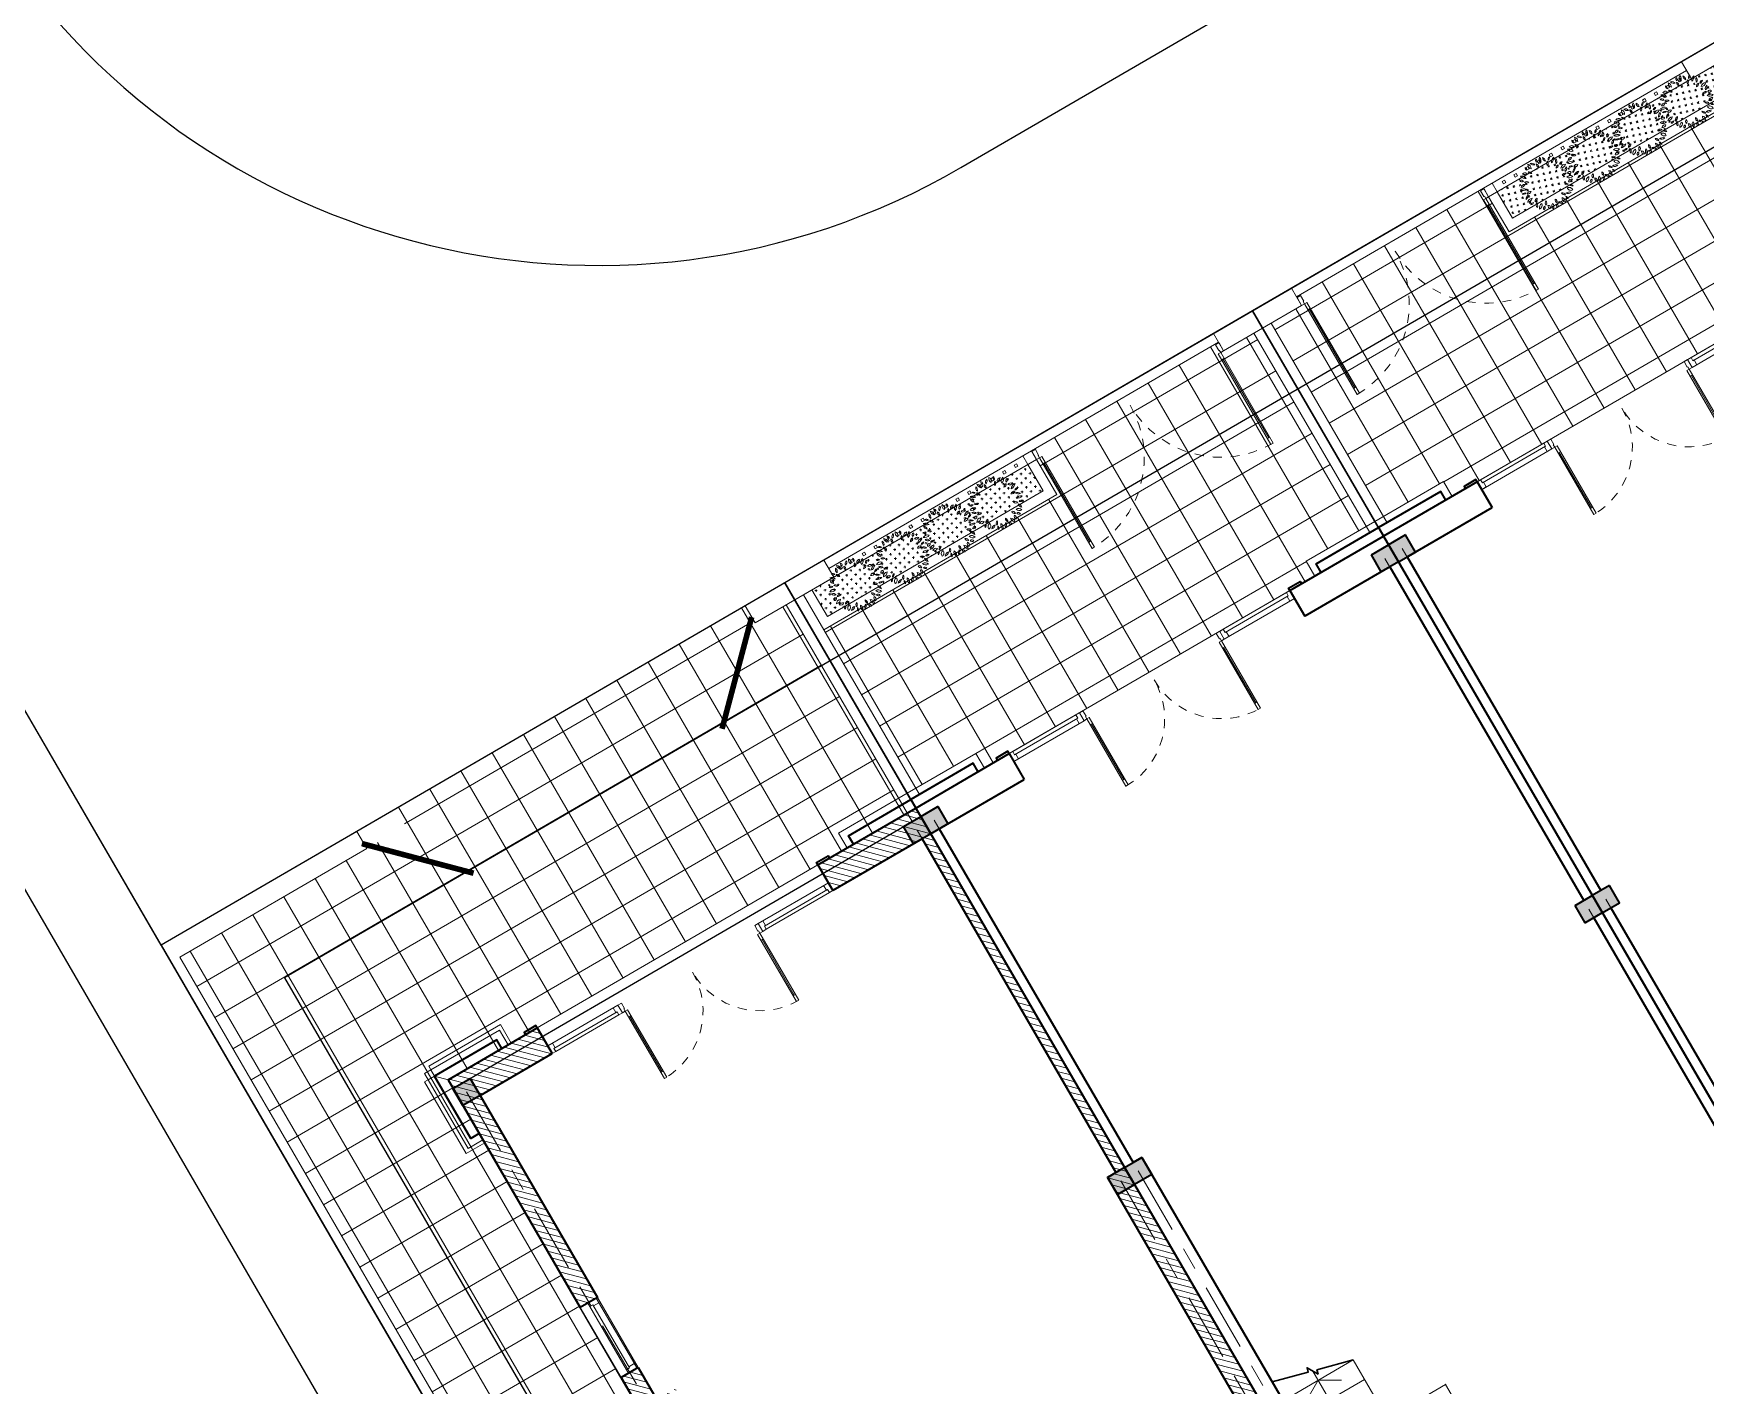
# Model space of a CAD drawing. Header units: millimetres. Extents: x 567980 to 569372, y 2065777 to 2066674.
# Drawn here: x 568840.35 to 568858.9, y 2066187.78 to 2066202.77 of the extents above; entities that cross this region are included whole.
import ezdxf
from ezdxf.xclip import XClip

# ---------------------------------------------------------------- set-up
doc = ezdxf.new("R2010")
doc.units = ezdxf.units.MM
doc.linetypes.add('CENTER', pattern=[3, 1.5, -0.5, 0.5, -0.5])
doc.linetypes.add('HIDDEN2', pattern=[0.1875, 0.125, -0.0625])
for name, color, linetype, lineweight in [('A-CAY', 76, 'Continuous', 13), ('A-COT VACH', 2, 'Continuous', 35), ('A-CUA', 25, 'Continuous', 5), ('A-HATCH', 251, 'Continuous', 5), ('A-NET CAT', 214, 'Continuous', 30), ('A-NET THAY', 125, 'Continuous', 18), ('A-TRUC', 250, 'CENTER', 5), ('A-TUONG', 255, 'Continuous', 35), ('boDnv', 54, 'Continuous', 25)]:
    doc.layers.add(name, color=color, linetype=linetype, lineweight=lineweight)
for name, color, linetype in [('ChiaLo', 128, 'CENTER'), ('datoHonHop', 42, 'Continuous'), ('datOlienke', 42, 'Continuous'), ('LogDg', 7, 'Continuous'), ('LoLK', 6, 'Continuous'), ('QUYEN', 7, 'Continuous'), ('ViaHeS', 32, 'Continuous')]:
    doc.layers.add(name, color=color, linetype=linetype)
doc.styles.add('rms', font='romans.shx', dxfattribs={"width": 0.7, "bigfont": 'vns.shx'})
doc.linetypes.add('ADL', pattern='A,0.125,-0.15,["++",rms,S=0.5,R=0,X=0,Y=-0.2245],-1.35,1.125', length=2.75)

# ---------------------------------------------------------------- blocks, each defined once
blk = doc.blocks.new('NEN')
at = {"layer": 'boDnv', "color": 10, "linetype": 'ADL', "ltscale": 0.25}
blk.add_lwpolyline([(263.0526531762443, -132.0057625970803), (256.9390228696866, -119.7821112798993), (251.2082963876892, -118.0698544052429), (145.6568324023392, -179.3973469862249), (154.6996321768966, -194.9610153276008)], close=True, dxfattribs=at)
blk.add_lwpolyline([(122.206887968001, -155.7853318839334), (32.17470769013744, -208.1657465659082), (29.80102242680732, -214.700694027124), (39.52373387815896, -241.5824315543287, 0.2565942734311474), (53.26225807424635, -253.6661094794981, -0.08517264572798773), (69.5366547225276, -260.336405075388, 0.2651954711207503), (88.3517745488789, -261.0980715572368, 0.0120879282705957), (129.9226126044523, -238.270446768729), (165.5297798255924, -217.58197688777), (130.9728518782649, -158.1056444591377)], format="xyb", close=True, dxfattribs=at)
at = {"layer": 'ChiaLo', "ltscale": 5}
for points in [[(166.8968058322789, -217.9442473638337), (131.6293230106821, -157.2449706394691)], [(166.4424370776396, -189.2947526203934), (156.3948817728087, -172.0017877968494)], [(161.2545476305531, -192.3090192119125), (151.2069923257222, -175.0160543883685)]]:
    blk.add_lwpolyline(points, dxfattribs=at)
at = {"layer": 'datoHonHop', "linetype": 'ByBlock'}
blk.add_lwpolyline([(122.0621834809426, -154.7125903572887), (31.35853614902589, -207.4836622758303), (28.7373615616234, -214.6999678574502), (38.58335239125881, -241.9225530901458, 0.2565942734314264), (53.04495680821128, -254.6422140640207, -0.08517264572806575), (69.00638704153243, -261.1842353569809, 0.2651954711210331), (88.81177633244079, -261.9859895484988, 0.01208792827058047), (130.4249903697055, -239.1350950098131), (166.8968058320461, -217.9442473636009), (131.6293230104493, -157.2449706394691)], format="xyb", close=True, dxfattribs=at)
at = {"layer": 'datOlienke'}
blk.add_lwpolyline([(264.367193912738, -132.3985280550551), (257.6398582479451, -118.9478283338249), (251.0800209137378, -116.9878453181591), (144.2898063958855, -179.035076510394), (154.3373617009493, -196.328041333938)], close=True, dxfattribs=at)
at = {"layer": 'LogDg'}
blk.add_lwpolyline([(49.53637964907102, -260.0654923813418, -0.2699449570361327), (34.09481406200211, -247.1532176176552), (22.99926209100522, -216.4757962685544, -0.3624568435240875), (26.49927695083898, -206.8399723563343), (119.6846709583187, -152.6250287145376, -0.414383604057916), (136.0950054051355, -156.9687729713041), (142.2222439397592, -167.5144347986206, 0.4142135623498612), (153.1584519909229, -170.4125986055005), (250.593018430518, -113.8011843743734, -0.4326641440509916), (261.7670354971197, -117.139816499548), (278.7985161260003, -151.1927229035646, -0.3960005967106472), (275.6625433031004, -161.688462638529), (133.4392683813348, -244.3230041975621, -0.0129992497524106), (88.37141476594843, -268.964142621262, -0.2781172685846299), (67.76741669920739, -267.5573573294096, 0.1108475370652029), (49.53637952602003, -260.0654931012541)], format="xyb", dxfattribs=at)
at = {"layer": 'LoLK'}
for points in [[(161.5827712200116, -168.9875212055631), (156.3948817730416, -172.0017877970822), (166.4424370776396, -189.2947526208591), (171.6303265249589, -186.2804860291071)], [(156.3948817728087, -172.001787797315), (151.2069923257222, -175.0160543883685), (161.2545476304367, -192.3090192121454), (166.4424370776396, -189.2947526206262)], [(151.2069923257222, -175.0160543883685), (144.2898063962348, -179.035076510394), (154.3373617010657, -196.3280413341708), (161.2545476305531, -192.3090192121454)]]:
    blk.add_lwpolyline(points, close=True, dxfattribs=at)
at = {"layer": 'ViaHeS'}
blk.add_lwpolyline([(271.2488674473716, -157.3136313336436), (273.3355125248199, -150.3298706654459), (257.6398582481779, -118.947828333592), (251.0800209137378, -116.9878453186247), (144.2898063960019, -179.035076510394), (131.6293230103329, -157.2449706394691), (122.0621834805934, -154.7125903563574), (31.35853614902589, -207.4836622753646), (28.7373615616234, -214.6999678576831), (38.5833523911424, -241.9225530894473, 0.2565942734314264), (53.04495680809487, -254.642214063555, -0.0851726457280658), (69.00638704141602, -261.1842353562824, 0.2651954711210331), (88.81177633232437, -261.9859895484988, 0.0120879282705805), (130.4249903695891, -239.1350950095803)], format="xyb", close=True, dxfattribs=at)
blk = doc.blocks.new('NEN B')
at = {"layer": 'datOlienke'}
blk.add_lwpolyline([(6.566566987195984, 24.99999999953434), (7.507120503811166, 40.00978771364316), (2.819820577744395, 45.00000000139698), (-120.6872999272309, 45.00000000023283), (-120.6872999269981, 25.00000000023283)], close=True, dxfattribs=at)
at = {"layer": 'LoLK'}
for points in [[(-112.6872999267653, 45), (-120.6872999267653, 45.00000000023283), (-120.6872999269981, 25), (-112.6872999269981, 25)], [(-106.6872999269981, 44.99999999976717), (-112.6872999267653, 45), (-112.6872999269981, 25), (-106.6872999269981, 25)], [(-100.6872999267653, 44.99999999976717), (-106.6872999267653, 44.99999999976717), (-106.6872999269981, 24.99999999976717), (-100.6872999265324, 25)]]:
    blk.add_lwpolyline(points, close=True, dxfattribs=at)
blk = doc.blocks.new('cot gia md a1')
at = {"layer": 'A-NET THAY'}
blk.add_lwpolyline([(880.0000001080334, 0), (880.0000001080334, -190), (0, -190), (0, -110)], dxfattribs=at)
at = {"layer": 'A-TUONG'}
blk.add_lwpolyline([(800.0000001080334, 0), (800.0000001080334, -110), (0, -110), (0, 0)], dxfattribs=at)
blk = doc.blocks.new('cot 220')
at = {"layer": 'A-COT VACH'}
h = blk.add_hatch(color=256, dxfattribs=at)
h.dxf.hatch_style = 1
h.paths.add_polyline_path([(110.0000037951395, 109.9999999980937), (-109.9999962048605, 109.9999999980937), (-109.9999962048605, -110.0000000019063), (110.0000037951395, -110.0000000019063)])
blk.add_lwpolyline([(-109.9999962048605, -110.0000000019063), (110.0000037951395, -110.0000000019063), (110.0000037951395, 109.9999999980937), (-109.9999962048605, 109.9999999980937)], close=True, dxfattribs=at)
blk = doc.blocks.new('*U417')
for p, q in [((90.00000000000335, 1049.999999997519), (50.00000000000337, 1049.999999997519)), ((70.0000000000003, 99.9999999999998), (70.00000000000335, 1049.99999999752)), ((2309.999999995042, 1049.999999997511), (2349.999999995042, 1049.999999997511)), ((2329.999999995039, 99.99999999999127), (2329.999999995042, 1049.999999997511)), ((90.0000000000003, 99.9999999999998), (50.00000000000053, 99.99999999999991)), ((2309.999999995039, 99.99999999999133), (2349.999999995039, 99.99999999999127))]:
    blk.add_line(p, q)
for points in [[(50, -1.4210854715202e-13), (90, -2.557953848736361e-13), (90.00000000000367, 1149.99999999752), (50.0000000000039, 1149.99999999752)], [(2349.999999995039, -8.640199666842818e-12), (2309.999999995039, -8.58335624798201e-12), (2309.999999995043, 1149.99999999751), (2349.999999995043, 1149.999999997511)], [(-5.028978692931289e-13, -133.3333333333338), (59.99999999999972, -133.3333333333339), (60.00000000000001, -40.00000000000014), (50.00000000000001, -40.00000000000011), (50, -1.4210854715202e-13), (0, 0)], [(2399.999999995038, -133.3333333333427), (2339.999999995038, -133.3333333333426), (2339.999999995039, -40.00000000000864), (2349.999999995039, -40.00000000000865), (2349.999999995039, -8.640199666842818e-12), (2399.999999995039, -8.782308213994838e-12)]]:
    blk.add_lwpolyline(points, close=True)
at = {"linetype": 'HIDDEN2'}
for centre, radius, start, end in [((49.99999999969573, -4.869775693805423e-10), 1149.999999998287, 0, 89.99996073224843), ((2349.999999996896, -2.014189703913871e-09), 1149.999999999798, 90.00003926775139, 180)]:
    blk.add_arc(centre, radius, start, end, dxfattribs=at)
blk = doc.blocks.new('phao cua chinh mb a1')
at = {"layer": 'A-TUONG'}
blk.add_lwpolyline([(0, 0), (0, -30), (-150, -30), (-150, 0)], dxfattribs=at)
blk = doc.blocks.new('*U303')
at = {"ltscale": 10}
for p, q in [((900.0000000018626, 0), (0, 0)), ((855.0000000018626, -60), (45, -60)), ((855.0000000018626, -100), (45, -100))]:
    blk.add_line(p, q, dxfattribs=at)
for points in [[(0, -100), (45, -100), (45, -60), (60, -60), (60, 0), (0, 0)], [(900.0000000018626, -100), (855.0000000018626, -100), (855.0000000018626, -60), (840.0000000018626, -60), (840.0000000018626, 0), (900.0000000018626, 0)]]:
    blk.add_lwpolyline(points, close=True, dxfattribs=at)
blk = doc.blocks.new('*U411')
at = {"ltscale": 10}
for p, q in [((900.0037272731425, 0), (0, 0)), ((855.0037272731425, -70), (45, -70)), ((855.0037272731425, -110), (45, -110))]:
    blk.add_line(p, q, dxfattribs=at)
for points in [[(0, -110), (45, -110), (45, -70), (60, -70), (60, 0), (0, 0)], [(900.0037272731425, -110), (855.0037272731425, -110), (855.0037272731425, -70), (840.0037272731425, -70), (840.0037272731425, 0), (900.0037272731425, 0)]]:
    blk.add_lwpolyline(points, close=True, dxfattribs=at)
blk = doc.blocks.new('MB T1 T1 N')
at = {"layer": 'A-HATCH'}
h = blk.add_hatch(dxfattribs=at)
h.set_pattern_fill('SQRTMPLT', color=256, scale=0.4, pattern_type=2)
h.set_pattern_definition([(0, (-126.0656734189251, 83.40051728696562), (0, 0.4), []), (90, (-126.0656734189251, 83.40051728696562), (-0.4, 2.449293598294707e-17), [])])
h.paths.add_polyline_path([(-0.1099999999860302, -17.10999600007199), (-1.200000000069849, -17.10999600007199), (-4.800000000046566, -17.11000000010245), (-6.000000000116415, -17.11000000010245), (-6.000000000116415, -2), (-1.5, -2), (-1.5, -2.000048018060625), (-0.8999999999068677, -2), (-0.8069136408157647, -2), (-0.8069136408157647, -0.1100000001024455), (-7.890000000130385, -0.1100000001024455), (-7.890000000130385, -0.2199999999720603), (-8.000000000116415, -0.2199999999720603), (-8.000000000116415, -1.71999999997206), (-7.890000000130385, -1.71999999997206), (-7.890000000130385, -19.77999599999748), (-4.990000000223517, -19.77999599999748), (-4.990000000223517, -19.99999599996954), (-0.5100000000093132, -19.99999599996954), (-0.5100000000093132, -19.77999599999748), (-0.1099999999860302, -19.77999599999748)])
h = blk.add_hatch(dxfattribs=at)
h.set_pattern_fill('ANSI31', color=256, scale=0.5)
h.set_pattern_definition([(45, (-245.6974602016853, -2), (-0.04419417382415922, 0.04419417382415922), [])])
h.paths.add_polyline_path([(-5.780000000144355, -2.219995999941602), (-5.149999999906868, -2.219995999941602), (-5.149999999906868, -2), (-6.000000000116415, -2), (-6.000000000116415, -4), (-5.780000000144355, -4)])
h.paths.add_polyline_path([(-5.780000000144355, -5.199999999953434), (-6.000000000116415, -5.199999999953434), (-6.000000000116415, -8.205005490453914), (-5.780000000144355, -8.205005490453914)])
h.paths.add_polyline_path([(-5.780000000144355, -12.38999600009993), (-5.650000000139698, -12.38999600009993), (-5.650000000139698, -12.76999199995771), (-5.780000000144355, -12.76999199995771), (-5.780000000144355, -12.87999200006016), (-5.540000000153668, -12.87999200006016), (-5.540000000153668, -12.27999599999748), (-5.780000000144355, -12.27999599999748), (-5.780000000144355, -11.80500549031422), (-6.000000000116415, -11.80500549031422), (-6.000000000116415, -13.28999600000679), (-5.780000000144355, -13.28999600000679)])
h.paths.add_polyline_path([(-5.780000000144355, -14.18999600014649), (-6.000000000116415, -14.18999600014649), (-6.000000000116415, -17.11000000010245), (-4.855000000097789, -17.11000000010245), (-4.855000000097789, -16.77999599999748), (-5.780000000144355, -16.77999599999748)])
h.paths.add_polyline_path([(0, -7.729995999950916), (-0.2199999999720603, -7.729995999950916), (-0.2199999999720603, -12.49999599996954), (-0.1099999999860302, -12.49999599996954), (-0.1099999999860302, -16.77999599999748), (-1.255000000004657, -16.77999599999748), (-1.255000000004657, -17.10999600007199), (0, -17.10999600007199)])
h.paths.add_polyline_path([(0, -5.529995999997482), (-1.839999999967404, -5.529995999997482), (-1.839999999967404, -6.17999600013718), (-1.619999999995343, -6.17999600013718), (-1.619999999995343, -5.749995999969542), (-0.2199999999720603, -5.749995999969542), (-0.2199999999720603, -7.509995999978855), (-1.619999999995343, -7.509995999978855), (-1.619999999995343, -7.079996000044048), (-1.839999999967404, -7.079996000044048), (-1.839999999967404, -7.729995999950916), (0, -7.729995999950916)])
h.paths.add_polyline_path([(0, -2), (-0.8999999999068677, -2), (-0.8999999999068677, -2.219995999941602), (-0.1099999999860302, -2.219995999941602), (-0.1099999999860302, -3.820000000065193), (-1.729999999981374, -3.820000000065193), (-1.729999999981374, -3.119997596601024), (-1.839999999967404, -3.119997469708323), (-1.839999999967404, -4.03000000002794), (-1.729999999981374, -4.03000000002794), (-1.729999999981374, -3.930000000167638), (-0.1099999999860302, -3.930000000167638), (-0.1099999999860302, -5.529995999997482), (0, -5.529995999997482)])
h.paths.add_polyline_path([(-1.5, -2), (-2.349999999976717, -2), (-2.349999999976717, -2.219996893312782), (-1.839999999967404, -2.219997469801456), (-1.839999999967404, -2.319997596554458), (-1.729999999981374, -2.319997596554458), (-1.729999999981374, -2.219997596694157), (-1.5, -2.21999793080613)])
h.paths.add_polyline_path([(-1.729999999981374, -4.830000000074506), (-1.839999999967404, -4.830000000074506), (-1.839999999967404, -5.529995999997482), (-1.729999999981374, -5.529995999997482)], flags=17)
h.paths.add_polyline_path([(-0.3499999999767169, -4.859996000071988), (-0.1099999999860302, -4.859996000071988), (-0.1099999999860302, -4.729995999950916), (-0.4599999999627471, -4.729995999950916), (-0.4599999999627471, -5.529995999997482), (-0.3499999999767169, -5.529995999997482)], flags=17)
at = {"layer": 'A-NET THAY'}
for p, q in [((-8.000000000116415, -19.99999599996954), (-8.000000000116415, 0)), ((-7.890000000130385, -19.77999599999748), (-7.890000000130385, -0.1100000001024455)), ((-0.1099999999860302, -19.77999599999748), (-0.1099999999860302, -16.99999599996954)), ((0, -19.99999599996954), (0, -17)), ((-4.855000000097789, -17.11000000010245), (-1.255000000004657, -17.10999600007199)), ((-7.890000000130385, -19.77999599999748), (-5.490000000223517, -19.77999599999748)), ((-5.490000000223517, -19.99999599996954), (-5.490000000223517, -19.77999599999748)), ((0, -19.77999599999748), (-0.5100000000093132, -19.77999599999748)), ((-0.5100000000093132, -19.99999599996954), (-0.5100000000093132, -19.77999599999748)), ((-5.490000000223517, -19.99999599996954), (-8.000000000116415, -19.99999599996954)), ((-0.5100000000093132, -19.99999599996954), (-5.490000000223517, -19.99999599996954)), ((-0.5100000000093132, -19.99999599996954), (0, -19.99999599996954))]:
    blk.add_line(p, q, dxfattribs=at)
at = {"layer": 'A-NET THAY', "ltscale": 100}
for p, q in [((-6.000000000116415, -14.18999600014649, -1.596419752515335e-09), (-6.000000000116415, -13.28999600000679, -1.596419752515335e-09)), ((-5.780000000144355, -13.28999600000679, -1.596419752515335e-09), (-5.780000000144355, -14.18999600014649, -1.596419752515335e-09))]:
    blk.add_line(p, q, dxfattribs=at)
at = {"layer": 'A-NET THAY'}
blk.add_lwpolyline([(-6.110000000218861, -17.30000000004657), (-6.190000000176951, -17.30000000004657), (-6.190000000176951, -17.21999999997206), (-6.110000000218861, -17.21999999997206)], close=True, dxfattribs=at)
at = {"layer": 'A-TRUC', "ltscale": 0.5}
for p, q in [((-5.890000000130385, -16.88999600009993), (-5.890000000130385, -2.109996000071988)), ((-0.1099999999860302, -16.88999600009993), (-0.1099999999860302, -2.109996000071988))]:
    blk.add_line(p, q, dxfattribs=at)
at = {"layer": 'A-TUONG'}
for p, q in [((0, -17.10999600007199), (0, -2)), ((-0.2199999999720603, -12.49999599996954), (-0.2199999999720603, -7.729995999950916)), ((-6.000000000116415, -13.28999600000679, -2.288904717911199e-09), (-6.000000000116415, -11.80500549031422, -3.77788391834373e-09)), ((-5.780000000144355, -13.28999600000679), (-5.780000000144355, -12.38999600009993)), ((-0.2199999999720603, -12.49999599996954), (-0.1099999999860302, -12.49999599996954)), ((-0.1099999999860302, -16.77999599999748), (-0.1099999999860302, -12.49999599996954)), ((-5.780000000144355, -13.28999600000679, -1.596419752515335e-09), (-6.000000000116415, -13.28999600000679, -1.596419752515335e-09)), ((-6.000000000116415, -17.11000000010245), (-6.000000000116415, -14.18999600014649, -1.749634537534264e-09)), ((-5.780000000144355, -14.18999600014649, -1.596419752515335e-09), (-6.000000000116415, -14.18999600014649, -1.596419752515335e-09)), ((-5.780000000144355, -16.77999599999748), (-5.780000000144355, -14.18999600014649)), ((-5.780000000144355, -16.77999599999748), (-4.855000000097789, -16.77999599999748)), ((-4.855000000097789, -17.11000000010245), (-4.855000000097789, -16.77999599999748)), ((-0.1099999999860302, -16.77999599999748), (-1.255000000004657, -16.77999599999748)), ((-1.255000000004657, -17.10999600007199), (-1.255000000004657, -16.77999599999748)), ((-6.000000000116415, -17.11000000010245), (-4.855000000097789, -17.11000000010245)), ((-1.255000000004657, -17.10999600007199), (0, -17.10999600007199))]:
    blk.add_line(p, q, dxfattribs=at)
at = {"layer": 'Defpoints'}
blk.add_lwpolyline([(-6.000000000116415, -17.00000093597919), (0, -17.00000093597919), (0, -2), (-6.000000000116415, -2)], close=True, dxfattribs=at)
at = {"layer": 'QUYEN'}
for points in [[(-5.510000000009313, -19.85499599995092, 0.06249999999997622, 0.06249999999997622, 0), (-4.603750000009313, -18.94874599995092, 0, 0, -0.1927387260089142), (-4.260000000009313, -19.85499599995092, 0, 0, -1.782881781543536)], [(-0.5100000000093132, -19.85499599995092, 0.06249999999997622, 0.06249999999997622, 0), (-1.416249999892898, -18.94874599995092, 0, 0, 0.1927387260089142), (-1.760000000009313, -19.85499599995092, 0, 0, 1.782881781543536)]]:
    blk.add_lwpolyline(points, format="xyseb", dxfattribs=at)
at = {"layer": 'A-COT VACH', "yscale": 0.001, "zscale": 0.001}
for p, xscale in [((-0.1099999961443245, -12.39000000013039), -0.001), ((-5.890000003972091, -16.89000000013039), 0.001), ((-0.1100000037113205, -16.89000000013039), 0.001)]:
    blk.add_blockref('cot 220', p, dxfattribs=dict(at, xscale=xscale))
at = {"layer": 'A-CUA', "yscale": 0.001, "zscale": 0.001}
for name, p, xscale, rotation in [('*U411', (-5.795000000158325, -14.18999972729944, -1.596419752515335e-09), -0.001, 270), ('*U303', (-4.855000000097789, -16.87999600009061), -0.001, 180), ('*U303', (-1.255000000004657, -16.87999600009061), 0.001, 180)]:
    blk.add_blockref(name, p, dxfattribs=dict(at, xscale=xscale, rotation=rotation))
at = {"layer": 'A-CUA', "extrusion": (0, 0, -1), "xscale": -0.0007500000000000045, "yscale": 0.0007500000000000045, "zscale": -0.0007500000000000045}
blk.add_blockref('*U417', (3.955000000074506, -16.77999599999748), dxfattribs=at)
at = {"layer": 'A-NET THAY'}
ref = blk.add_blockref('cot gia md a1', (-6.000000000116415, -17.21999999997206), dxfattribs=dict(at, xscale=-0.001, yscale=0.001, zscale=0.001, rotation=270))
XClip(ref).set_block_clipping_path([(0, -110.0000000000091), (109.99999999909778, -9.094947017729282e-12), (919.6847003136063, -9.094947017729282e-12), (919.6847003136063, -236.76940978493985), (0, -236.76940978493985)])
ref = blk.add_blockref('cot gia md a1', (-6.110000000218861, -17.11000000010245), dxfattribs=dict(at, xscale=0.001, yscale=0.001, zscale=0.001))
XClip(ref).set_block_clipping_path([(0, -110.0000000000091), (109.99999999909778, -9.094947017729282e-12), (919.6847003136063, -9.094947017729282e-12), (919.6847003136063, -236.76940978493985), (0, -236.76940978493985)])
at = {"layer": 'A-NET THAY', "yscale": 0.001, "zscale": 0.001}
for name, p, xscale in [('phao cua chinh mb a1', (-4.855000000097789, -17.11000000010245), 0.001), ('phao cua chinh mb a1', (-1.255000000004657, -17.11000000010245), -0.001), ('cot gia md a1', (0, -17.11000000010245), -0.001)]:
    blk.add_blockref(name, p, dxfattribs=dict(at, xscale=xscale))
blk = doc.blocks.new('TRU CONG')
at = {"layer": 'A-NET THAY'}
blk.add_lwpolyline([(0, 0), (500, 0), (500, 220), (0, 220)], close=True, dxfattribs=at)
blk = doc.blocks.new('*U304')
for p, q in [((90.00000000000476, 1450), (50.00000000000477, 1450.000000000001)), ((70.0000000000003, 99.9999999999998), (70.00000000000476, 1450.000000000001)), ((3110.000000000006, 1449.999999999989), (3150.000000000006, 1449.999999999989)), ((3130.000000000001, 99.99999999998832), (3130.000000000006, 1449.999999999989)), ((90.0000000000003, 99.9999999999998), (50.00000000000053, 99.99999999999991)), ((3110.000000000001, 99.99999999998838), (3150.000000000001, 99.99999999998832))]:
    blk.add_line(p, q)
for points in [[(50, -1.4210854715202e-13), (90, -2.557953848736361e-13), (90.00000000000506, 1550.000000000001), (50.00000000000531, 1550.000000000001)], [(3150.000000000002, -1.159605744760484e-11), (3110.000000000002, -1.153921402874403e-11), (3110.000000000007, 1549.999999999988), (3150.000000000007, 1549.999999999989)], [(-5.028978692931289e-13, -133.3333333333338), (59.99999999999972, -133.3333333333339), (60.00000000000001, -40.00000000000014), (50.00000000000001, -40.00000000000011), (50, -1.4210854715202e-13), (0, 0)], [(3200.000000000001, -133.3333333333456), (3140.000000000001, -133.3333333333456), (3140.000000000002, -40.0000000000116), (3150.000000000002, -40.00000000001161), (3150.000000000002, -1.159605744760484e-11), (3200.000000000002, -1.173816599475686e-11)]]:
    blk.add_lwpolyline(points, close=True)
at = {"linetype": 'HIDDEN2'}
for centre, radius, start, end in [((49.9999999995899, -6.563141141668893e-10), 1550.000000001035, 0, 89.99996073224827), ((3150.000000002504, -2.714727997954469e-09), 1550.000000003072, 90.00003926775115, 180)]:
    blk.add_arc(centre, radius, start, end, dxfattribs=at)
blk = doc.blocks.new('*U316')
at = {"layer": 'A-NET THAY'}
blk.add_lwpolyline([(-0.015, -0.015), (0.015, -0.015), (0.015, 0.015), (-0.015, 0.015)], close=True, dxfattribs=at)
blk = doc.blocks.new('*U317')
at = {"layer": 'A-NET THAY', "color": 0, "linetype": 'ByBlock', "lineweight": -2, "transparency": 16777216}
for p in [(0, 0), (0.15, 0), (0.3, 0), (0.45, 0), (0.6, 0), (0.75, 0), (0.8999999999999999, 0), (1.05, 0), (1.2, 0), (1.35, 0), (1.5, 0), (1.65, 0), (1.8, 0), (1.95, 0), (2.1, 0), (2.25, 0)]:
    blk.add_blockref('*U316', p, dxfattribs=at)
blk = doc.blocks.new('mb-cay40')
at = {"color": 0, "linetype": 'ByBlock'}
for centre, radius, start, end in [((-299.5701589075907, 710.3054466762878), 100.1777, 149.4737229998766, 231.7585850006217), ((-447.8704589076224, 682.5084466762783), 100.1777, 329.4737229998766, 51.75858500062168), ((-230.6878589075932, 779.3904466762833), 98.06469999999999, 192.3059549999538, 259.6848969996826), ((-344.058958907699, 662.0099466762913), 98.06469999999999, 12.30595499995376, 79.68489699968265), ((-136.2343589076481, 736.8957466763095), 62.92479999999998, 125.4093320002077, 202.7100880001333), ((-230.740058907686, 763.8882466762698), 62.92479999999998, 305.4093320002077, 22.71008800013334), ((16.26654109236551, 684.2603466763248), 136.5301, 133.811686000385, 194.307733999988), ((-210.5471589076042, 749.0423466762695), 136.5301, 313.811686000385, 14.30773399998799), ((112.6560410923557, 711.3373466763078), 137.2196, 163.4642290000644, 212.7905639999698), ((-134.2428589076444, 676.0780466762808), 137.2196, 343.4642290000643, 32.79056399996983), ((-680.1407589076553, 301.4285466763176), 101.6635, 69.72013800080484, 135.6489100005381), ((-717.600058907643, 467.8581466763062), 101.6635, 249.7201380008048, 315.6489100005381), ((-653.7485589076532, 502.9852466762604), 44.2471, 163.4933459999228, 274.4697339999847), ((-692.7238589076442, 471.4445466763245), 44.2471, 343.4933459999227, 94.46973399998471), ((-651.1445589076611, 493.6793466763265), 98.14920000000001, 3.318928999847402, 83.19036500059372), ((-541.5223589077068, 596.8183466762894), 98.14920000000001, 183.3189289998474, 263.1903650005937), ((-620.4297589075868, 356.9077466762828), 75.7726, 22.57230600034306, 98.33354300080866), ((-561.4437589076697, 460.9655466763143), 75.7726, 202.5723060003431, 278.3335430008087), ((-554.1702589076594, 555.716446676277), 69.85239999999999, 25.45365099951863, 116.6851969996846), ((-522.4680589076888, 648.1498466762605), 69.85239999999999, 205.4536509995186, 296.6851969996846), ((-426.9131589077006, 693.7752466762759), 54.12369999999999, 146.8150690002197, 244.0193430003837), ((-495.9196589076018, 674.7454466763011), 54.12369999999999, 326.8150690002197, 64.01934300038363), ((-390.4405589076341, 597.053746676309), 66.85079999999999, 168.8066020001733, 257.6390980002616), ((-470.3303589076386, 544.7297466762902), 66.85079999999999, 348.8066020001733, 77.63909800026163), ((-147.5025589076395, 637.821246676278), 79.6564, 145.524785000142, 220.8327340004014), ((-273.4387589076068, 630.8271466763035), 79.6564, 325.524785000142, 40.83273400040141), ((48.89724109234521, 562.139746676261), 68.7981, 103.8913859995158, 198.9039470000852), ((-32.70725890767062, 606.6362466762985), 68.7981, 283.8913859995158, 18.90394700008519), ((138.3718410924193, 615.5002466762926), 80.63699999999999, 104.100357000399, 168.4650159999594), ((39.71864109238959, 709.8323466762886), 80.63699999999999, 284.100357000399, 348.4650159999595), ((230.3510410923918, 506.037146676299), 141.3623, 100.3005049996434, 160.4476489999013), ((71.86314109229716, 692.4305466762962), 141.3623, 280.3005049996434, 340.4476489999013), ((213.0515410923108, 368.6593466762861), 79.60759999999999, 86.02821900006174, 161.3697619999351), ((143.1294410924311, 473.5071466763002), 79.60759999999999, 266.0282190000617, 341.3697619999351), ((259.9547410923115, 520.9738466762719), 76.85969999999999, 122.5817349996012, 207.1799879998302), ((150.1931410923426, 550.6291466762632), 76.85969999999999, 302.5817349996012, 27.17998799983019), ((281.8093410923029, 453.3035466762885), 110.2473, 244.7352629998049, 320.5781150000673), ((319.9207410923555, 283.5921466762593), 110.2473, 64.73526299980486, 140.5781150000674), ((299.7197410923836, 426.0202466763112), 53.529, 59.98145400028278, 155.6675900001146), ((277.7252410923538, 494.4245466762877), 53.529, 239.9814540002828, 335.6675900001146), ((-736.4670589076995, 276.7996466763216), 75.60229999999999, 224.257649999822, 288.5926610007619), ((-766.5091589076037, 152.3813466762949), 75.60229999999999, 44.25764999982202, 108.5926610007619), ((-694.8229589076363, 365.1617466763128), 95.9612, 210.9482359996829, 290.5783940005535), ((-743.3930589076772, 225.974346676303), 95.9612, 30.9482359996829, 110.5783940005535), ((-659.0736589076696, 39.63904667626048), 110.8102, 100.8761589997203, 165.4479130002026), ((-787.2373589075869, 176.3009466762742), 110.8102, 280.8761589997204, 345.4479130002026), ((-689.6452589076944, -39.14615332373069), 87.35799999999999, 54.97446299936808, 151.3792250002424), ((-716.1905589076923, 74.23634667632723), 87.35799999999999, 234.9744629993681, 331.3792250002423), ((-649.4696589076193, 256.585046676264), 83.90719999999999, 240.5094849996896, 309.291989999972), ((-637.6392589076131, 118.6108466762598), 83.90719999999999, 60.50948499968955, 129.291989999972), ((158.9131410923146, -75.04515332368464), 77.31559999999999, 28.80716499994626, 103.9198800002828), ((208.0612410923932, 37.25554667630786), 77.31559999999999, 208.8071649999463, 283.9198800002828), ((242.9923410922929, 141.0472466762949), 78.02799999999999, 58.87476400066763, 131.2135240002623), ((231.9157410923508, 266.539646676305), 78.02799999999999, 238.8747640006676, 311.2135240002623), ((313.8222410924209, -58.64165332372795), 90.3688, 71.37116600059133, 141.7535400000561), ((271.7177410924342, 82.93484667628945), 90.3688, 251.3711660005913, 321.7535400000561), ((349.6776410924213, 166.3968466762817), 97.6447, 209.1951970002367, 286.7189010004093), ((292.527541092335, 25.24994667626743), 97.6447, 29.19519700023669, 106.7189010004093), ((359.2284410923021, 242.1056466762602), 79.1061, 90.25287400078554, 173.52208300028), ((280.2783410924312, 330.1357466762784), 79.1061, 270.2528740007856, 353.5220830002799), ((344.0384410923289, 142.0358466763282), 53.57989999999999, 28.1981360000389, 112.1917869993301), ((371.0219410923892, 216.9645466762668), 53.57989999999999, 208.1981360000389, 292.1917869993301), ((-674.8470589076169, -123.2118533237299), 70.02329999999999, 71.8192460004174, 140.0817599994504), ((-706.7037589076499, -11.75075332372944), 70.02329999999999, 251.8192460004175, 320.0817599994504), ((-557.1729589076713, -163.3047533236968), 77.98479999999999, 113.475291999382, 203.4559599999777), ((-659.7790589075885, -122.8160533237024), 77.98479999999999, 293.475291999382, 23.45595999997768), ((-551.4629589076503, -83.00365332367801), 74.9971, 87.17243399982254, 157.2364690000009), ((-616.9188589076803, 20.92074667628185), 74.9971, 267.1724339998225, 337.2364690000009), ((-604.7676589076873, -147.1679533237184), 106.605, 271.6327640008068, 352.0267889999677), ((-496.1556589076645, -268.5169533236767), 106.605, 91.63276400080674, 172.0267889999677), ((-472.8800589076418, -293.5357533236747), 49.2563, 76.54190599947391, 193.4774260002929), ((-509.3162589076674, -257.1117533236902), 49.2563, 256.541905999474, 13.4774260002929), ((-341.8780589076923, -220.9033533237016), 95.91319999999999, 122.8873139993626, 186.7253339999508), ((-489.2111589075648, -151.593553323728), 95.91319999999999, 302.8873139993626, 6.725333999950768), ((-314.2852589076501, -280.7871533237339), 91.05040000000001, 159.1169869998805, 230.3606240003511), ((-457.4404589076003, -318.4468533237086), 91.05040000000001, 339.1169869998805, 50.36062400035106), ((-220.1570589075855, -348.4649533237389), 108.6658, 122.1169890002436, 201.7275269999994), ((-378.8747589077102, -296.6562533236793), 108.6658, 302.1169890002436, 21.72752699999944), ((-170.4776589077082, -363.9031533237066), 62.5472, 129.7475050000398, 206.070901000292), ((-266.6537589076324, -343.3009533236764), 62.5472, 309.7475050000398, 26.07090100029198), ((-132.5331589076959, -236.0941533236837), 75.353, 148.7876610002004, 221.5977110001933), ((-253.3297589076974, -247.0719533237279), 75.353, 328.7876610002005, 41.59771100019329), ((-61.47215890765074, -280.976453323703), 84.6027, 185.3195600000323, 260.4189679996705), ((-159.7919589076482, -372.2426533237012), 84.6027, 5.31956000003229, 80.41896799967047), ((99.92604109243257, -278.0229533236925), 148.0051, 165.2071100000012, 218.3217489999558), ((-159.2895589076797, -332.0080533237124), 148.0051, 345.2071100000012, 38.32174899995582), ((69.87894109232002, -150.8368533236935), 70.3103, 173.6499809998805, 254.6514450005405), ((-18.61045890764217, -210.8629533236744), 70.3103, 353.6499809998805, 74.65144500054049), ((110.3971410924278, -276.4030533237237), 64.3426, 156.7754189998254, 231.2879720002375), ((11.02814109236351, -301.2369533236779), 64.3426, 336.7754189998254, 51.28797200023745), ((113.3978410923155, -289.9039533237083), 96.71849999999999, 38.69621399990353, 106.2415449999098), ((161.8329410923761, -136.5778533236808), 96.71849999999999, 218.6962139999035, 286.2415449999098), ((132.8601410923875, -212.990753323691), 116.145, 6.548685999897183, 76.89113199944619), ((274.5892410923552, -86.62635332370701), 116.145, 186.5486859998972, 256.8911319994462), ((296.2157410923683, -68.1395533237228), 50.671, 179.2557220000184, 267.628659000778), ((243.4524410924059, -118.1089533236882), 50.671, 359.2557220000184, 87.62865900077804)]:
    blk.add_arc(centre, radius, start, end, dxfattribs=at)
blk = doc.blocks.new('*U310')
at = {"layer": 'A-CAY', "xscale": 0.0005, "yscale": 0.0005, "zscale": 0.0005, "rotation": 296.5718179110141}
blk.add_blockref('mb-cay40', (-0.04405994703096804, -0.1336660716145052), dxfattribs=at)
blk = doc.blocks.new('*U311')
at = {"layer": 'A-NET THAY', "color": 0, "linetype": 'ByBlock', "lineweight": -2, "transparency": 16777216}
for p in [(0, 0), (0.6, 0), (1.2, 0), (1.8, 0)]:
    blk.add_blockref('*U310', p, dxfattribs=at)
blk = doc.blocks.new('*U305')
for p, q in [((89.99999999999977, -100.0000000000003), (50, -100.0000000000002)), ((69.99999999999977, -100.0000000000002), (69.99999999999777, -1049.99999999752)), ((2309.999999995038, -100.0000000000036), (2349.999999995038, -100.0000000000038)), ((2329.999999995038, -100.0000000000037), (2329.999999995037, -1049.999999997523)), ((89.99999999999777, -1049.99999999752), (49.99999999999778, -1049.99999999752)), ((2309.999999995037, -1049.999999997523), (2349.999999995037, -1049.999999997523))]:
    blk.add_line(p, q)
for points in [[(2.067033413120839e-13, 133.3333333333338), (60.00000000000043, 133.3333333333336), (60.00000000000023, 39.99999999999983), (50.00000000000023, 39.99999999999986), (50, -1.13686837721616e-13), (0, 0)], [(2399.999999995039, 133.3333333333299), (2339.999999995039, 133.3333333333302), (2339.999999995039, 39.99999999999618), (2349.999999995039, 39.99999999999615), (2349.999999995039, -3.857601107227621e-12), (2399.999999995039, -3.999709654379641e-12)], [(50, -1.13686837721616e-13), (90, -2.273736754432321e-13), (89.99999999999754, -1149.99999999752), (49.99999999999778, -1149.99999999752)], [(2349.999999995039, -3.857601107227621e-12), (2309.999999995039, -3.715492560075601e-12), (2309.999999995037, -1149.999999997522), (2349.999999995037, -1149.999999997523)]]:
    blk.add_lwpolyline(points, close=True)
at = {"linetype": 'HIDDEN2'}
for centre, radius, start, end in [((49.99999999969573, 4.86714022619313e-10), 1149.999999998287, 270.0000392677513, 7.802421844452145e-15), ((2349.999999996896, 2.001691903135449e-09), 1149.999999999798, 180, 269.9999607322483)]:
    blk.add_arc(centre, radius, start, end, dxfattribs=at)
blk = doc.blocks.new('MBT1 A1')
at = {"layer": 'A-HATCH'}
h = blk.add_hatch(dxfattribs=at)
h.set_pattern_fill('SQRTMPLT', color=256, scale=0.4000000000000001, pattern_type=2)
h.set_pattern_definition([(6.232856619229086e-15, (-410.517067708075, -66.48982095555402), (-2.775557561562891e-17, 0.4), []), (90, (-410.517067708075, -66.48982095555402), (-0.4, 0), [])])
h.paths.add_polyline_path([(5.889999999897555, -17.29999999981374), (5.120000000111759, -17.29999999981374), (5.119999999878928, -17.10999599960633), (4.950000000186265, -17.10999599960633), (4.950000000419095, -17.13999999989755), (4.800000000046566, -17.13999999966472), (4.800000000046566, -17.10999599960633), (1.200000000186265, -17.10999999963678), (1.200000000186265, -17.13999999989755), (1.050000000279397, -17.13999999966472), (1.050000000046566, -17.10999999963678), (0.8800000001210719, -17.10999999963678), (0.8800000001210719, -17.2999999995809), (0.1099999998696148, -17.2999999995809), (0.1099999998696148, -19.32999599981122), (3.100000000093132, -19.32999599957839), (3.100000000093132, -19.77999599976465), (3.099999999860302, -19.88999599963427), (5.5, -19.8899959998671), (5.5, -19.77999599999748), (5.889999999897555, -19.77999599976465)])
at = {"layer": 'A-HATCH', "true_color": 0x46cb3a}
h = blk.add_hatch(dxfattribs=at)
h.set_pattern_fill('CROSS', color=95, scale=0.2, angle=-63.42818208898591, double=1)
h.set_pattern_definition([(296.5718179110141, (-410.517067708075, -66.48982095555402), (0.06708467969339164, -0.02235275711036666), [0.02500000000000001, -0.07500000000000001]), (26.57181791101408, (-410.5226558973081, -66.50659212516621), (0.02235275711036666, 0.06708467969339163), [0.02499999999999999, -0.07499999999999993])])
h.paths.add_polyline_path([(2.989999999990687, -19.43999599991366), (0.220000000204891, -19.43999599968083), (0.220000000204891, -19.77999599999748), (2.989999999990687, -19.77999599976465)])
at = {"layer": 'A-NET CAT'}
blk.add_lwpolyline([(1.120000000111759, -9.379713737638667), (0.7168689491227269, -9.487732377136126), (0.7039279968012124, -9.439436085987836), (0.633217318682, -9.561910572927445), (0.6202763663604856, -9.513614281779155), (0.2201106760185212, -9.620838355505839)], dxfattribs=at)
at = {"layer": 'A-NET THAY', "color": 251, "ltscale": 10}
blk.add_line((0.6700000001583248, -9.49820109992288), (0.6699999999254942, -8.179856868693605), dxfattribs=at)
at = {"layer": 'A-NET THAY', "ltscale": 100}
for p, q in [((1.120000000111759, -8.629713737638667), (1.120000000111759, -9.379713737638667)), ((1.869999999878928, -8.629713737638667), (1.369999999878928, -8.629713737638667)), ((1.120000000111759, -9.129713737871498), (0.220000000204891, -9.129713737638667)), ((1.120000000111759, -9.379713737638667), (0.2199999999720603, -9.379713737871498))]:
    blk.add_line(p, q, dxfattribs=at)
at = {"layer": 'A-NET THAY'}
for p, q in [((1.200000000186265, -17.10999999963678), (4.800000000046566, -17.10999599960633)), ((0.4999999997671694, -19.99999599973671), (5.500000000232831, -19.99999599973671)), ((3.099999999860302, -19.88999599963427), (5.5, -19.8899959998671))]:
    blk.add_line(p, q, dxfattribs=at)
at = {"layer": 'A-NET THAY', "ltscale": 100}
blk.add_lwpolyline([(1.869999999878928, -8.629713737638667), (1.869999999878928, -7.729999999981374), (1.840000000083819, -7.729999999748543)], dxfattribs=at)
at = {"layer": 'A-NET THAY', "ltscale": 10}
blk.add_lwpolyline([(0.4458215811755508, -9.249713737517595), (0.6699999999254942, -9.379713737638667), (0.8941784189082682, -9.249713737517595)], dxfattribs=at)
at = {"layer": 'A-NET THAY'}
for points in [[(0, -19.77999599999748), (0, -17.21999999997206), (0.1099999998696148, -17.21999999997206), (0.1099999998696148, -19.77999599976465)], [(6, -19.77999599999748), (6, -17.21999999997206), (5.889999999897555, -17.21999999973923), (5.889999999897555, -19.77999599976465)], [(0.1099999998696148, -19.77999599976465), (3.100000000093132, -19.77999599976465), (3.100000000093132, -19.32999599957839), (0.1099999998696148, -19.32999599981122)], [(0.4999999997671694, -19.8899959998671), (3.099999999860302, -19.88999599963427), (3.100000000093132, -19.77999599976465), (0.5, -19.77999599999748)], [(2.989999999757856, -19.88999599963427), (3.099999999860302, -19.88999599963427), (3.100000000093132, -19.77999599976465), (2.989999999990687, -19.77999599976465)]]:
    blk.add_lwpolyline(points, close=True, dxfattribs=at)
blk.add_lwpolyline([(2.989999999990687, -19.77999599976465), (2.989999999990687, -19.43999599991366), (0.220000000204891, -19.43999599968083), (0.220000000204891, -19.77999599999748)], dxfattribs=at)
at = {"layer": 'A-NET THAY', "ltscale": 100}
blk.add_point((1.869999999878928, -8.629713737638667), dxfattribs=at)
blk.add_point((1.869999999878928, -8.629713737638667), dxfattribs=at)
at = {"layer": 'A-TRUC', "ltscale": 0.5}
for p, q in [((0.1100000001024455, -16.8899959998671), (0.1099999998696148, -2.109995999606326)), ((5.890000000363216, -16.8899959998671), (5.890000000130385, -2.109995999606326))]:
    blk.add_line(p, q, dxfattribs=at)
at = {"layer": 'A-TUONG'}
for p, q in [((0, -17.10999999986961), (0, -2)), ((6.000000000232831, -17.10999599960633), (6.000000000232831, -1.999999999767169)), ((5.890000000130385, -12.27999599976465), (5.890000000130385, -2.219995999941602)), ((0.2199999999720603, -12.49999599996954), (0.2199999999720603, -7.729995999950916)), ((0.2199999999720603, -12.49999599996954), (0.1099999998696148, -12.49999599973671)), ((0.1100000001024455, -16.77999599999748), (0.1099999998696148, -12.49999599973671)), ((5.890000000130385, -16.77999599976465), (5.890000000130385, -12.49999599996954)), ((0.1100000001024455, -16.77999599999748), (1.200000000186265, -16.77999599999748)), ((1.200000000186265, -17.10999999963678), (1.200000000186265, -16.77999599999748)), ((5.890000000130385, -16.77999599976465), (4.800000000279397, -16.77999599999748)), ((4.800000000046566, -17.10999599960633), (4.800000000279397, -16.77999599999748)), ((0, -17.10999999986961), (1.200000000186265, -17.10999999963678)), ((4.800000000046566, -17.10999599960633), (6.000000000232831, -17.10999599960633))]:
    blk.add_line(p, q, dxfattribs=at)
blk.add_lwpolyline([(5.78000000002794, -12.49999599973671), (6.000000000232831, -12.49999599973671), (6, -12.27999599976465), (5.78000000026077, -12.27999599999748)], close=True, dxfattribs=at)
at = {"layer": 'A-COT VACH', "xscale": 0.001, "yscale": 0.001, "zscale": 0.001}
for p in [(0.1099999961443245, -12.38999999989755), (5.889999996405095, -12.38999999989755), (0.1099999961443245, -16.88999999966472), (5.889999996172264, -16.88999999966472)]:
    blk.add_blockref('cot 220', p, dxfattribs=at)
at = {"layer": 'A-CUA', "extrusion": (0, 0, -1), "xscale": 0.0007500000000000045, "yscale": 0.0007500000000000045, "zscale": -0.0007500000000000046, "rotation": 179.9999363377021}
blk.add_blockref('*U305', (-2.100000072270632, -17.0099990000017), dxfattribs=at)
at = {"layer": 'A-CUA', "yscale": 0.001, "zscale": 0.001, "rotation": 6.366229791333411e-05}
for p, xscale in [((1.200000072596595, -17.01000000000931), 0.001), ((4.800000072456896, -17.00999599997886), -0.001)]:
    blk.add_blockref('*U303', p, dxfattribs=dict(at, xscale=xscale))
at = {"layer": 'A-CUA', "extrusion": (0, 0, -1), "xscale": -0.0007500000000000044, "yscale": 0.0007500000000000044, "zscale": -0.0007500000000000044}
blk.add_blockref('*U304', (-3.100000000093132, -19.77999599976465), dxfattribs=at)
at = {"layer": 'A-NET THAY', "yscale": 0.001, "zscale": 0.001}
for name, p, xscale in [('cot gia md a1', (0, -17.10999999986961), 0.001), ('phao cua chinh mb a1', (1.200000000186265, -17.10999999963678), 0.001), ('phao cua chinh mb a1', (4.800000000046566, -17.10999999963678), -0.001), ('cot gia md a1', (6.000000000232831, -17.10999999963678), -0.001), ('TRU CONG', (0, -19.99999599973671), 0.001), ('TRU CONG', (6, -19.99999599996954), -0.001)]:
    blk.add_blockref(name, p, dxfattribs=dict(at, xscale=xscale))
at = {"layer": 'A-NET THAY'}
for name, p in [('*U311', (0.669760197866708, -19.58678364451043)), ('*U317', (0.6200000001117587, -19.83499599969946))]:
    blk.add_blockref(name, p, dxfattribs=at)
blk = doc.blocks.new('MBT1 B')
at = {"layer": 'LoLK'}
blk.add_blockref('NEN B', (2.328306436538696e-10, 2.328306436538696e-10), dxfattribs=at)
at = {"layer": 'LoLK', "xscale": -1, "rotation": 180}
for name, p in [('MB T1 T1 N', (-112.6872999258339, 25.00000000046566)), ('MBT1 A1', (-112.6872999246698, 25.0000040140003))]:
    blk.add_blockref(name, p, dxfattribs=at)
at = {"layer": 'LoLK', "rotation": 180}
blk.add_blockref('MBT1 A1', (-100.6872999249026, 25.0000040140003), dxfattribs=at)

msp = doc.modelspace()

# ---------------------------------------------------------------- block references
at = {"layer": 'boDnv'}
msp.add_blockref('NEN', (568697.4807461541, 2066371.697269554), dxfattribs=at)

# ---------------------------------------------------------------- next in the draw order: block references
at = {"layer": 'LoLK', "rotation": 30.15743675345276}
msp.add_blockref('MBT1 B', (568968.7296135384, 2066214.383638295), dxfattribs=at)

doc.saveas('drawing.dxf')
